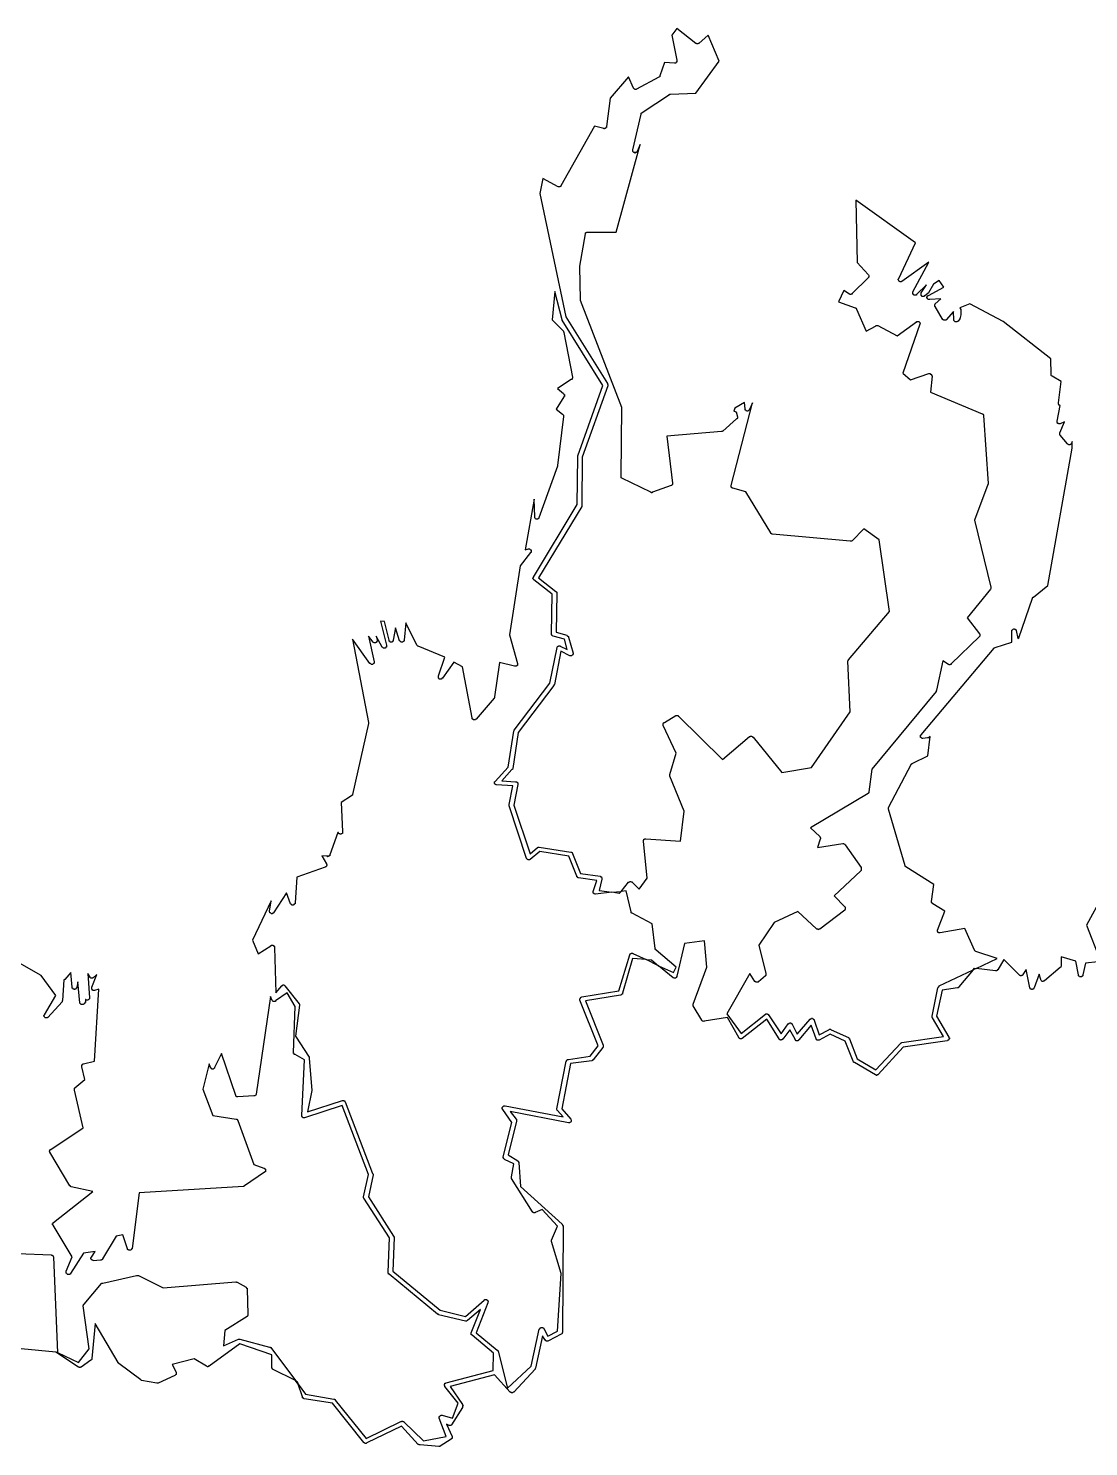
# Model space of a CAD drawing. Header units: metres. Extents: x 12 to 388, y 12 to 220.
# Drawn here: x 291.42 to 314.64, y 106.43 to 137.49 of the extents above; entities that cross this region are included whole.
import ezdxf

# ---------------------------------------------------------------- set-up
doc = ezdxf.new("R2010")
doc.units = ezdxf.units.M

msp = doc.modelspace()

# ---------------------------------------------------------------- linework, layer by layer
for points in [[(304.64, 118.79), (304.8, 118.64), (304.97, 118.88), (304.89, 119.69), (304.89, 119.7), (304.89, 119.71), (304.9, 119.72), (304.9, 119.73), (304.91, 119.73), (304.91, 119.74), (304.92, 119.74), (304.93, 119.74), (304.94, 119.74), (305.7, 119.69), (305.78, 120.35), (305.47, 121.11), (305.47, 121.12), (305.47, 121.13), (305.47, 121.14), (305.47, 121.15), (305.61, 121.62), (305.32, 122.22), (305.32, 122.23), (305.32, 122.24), (305.32, 122.25), (305.32, 122.26), (305.32, 122.27), (305.33, 122.27), (305.33, 122.28), (305.34, 122.28), (305.34, 122.29), (305.35, 122.29), (305.6, 122.44), (305.61, 122.44), (305.62, 122.44), (305.63, 122.44), (305.64, 122.44), (305.65, 122.44), (305.65, 122.43), (305.66, 122.43), (306.62, 121.48), (307.21, 121.98), (307.22, 121.98), (307.23, 121.98), (307.23, 121.99), (307.24, 121.99), (307.25, 121.99), (307.26, 121.99), (307.27, 121.98), (307.28, 121.98), (307.28, 121.97), (307.29, 121.97), (307.92, 121.19), (308.57, 121.3), (309.42, 122.52), (309.37, 123.63), (309.37, 123.64), (309.38, 123.65), (309.38, 123.66), (310.28, 124.72), (310.05, 126.29), (309.72, 126.53), (309.46, 126.27), (309.45, 126.26), (309.44, 126.26), (309.43, 126.26), (309.42, 126.26), (307.72, 126.41), (307.71, 126.41), (307.7, 126.42), (307.69, 126.42), (307.69, 126.43), (307.68, 126.43), (307.68, 126.44), (307.13, 127.34), (306.85, 127.42), (306.84, 127.42), (306.83, 127.42), (306.83, 127.43), (306.82, 127.43), (306.82, 127.44), (306.82, 127.45), (306.81, 127.45), (306.81, 127.46), (306.81, 127.47), (306.81, 127.48), (307.28, 129.29), (307.21, 129.14), (307.21, 129.13), (307.2, 129.13), (307.2, 129.12), (307.19, 129.12), (307.18, 129.11), (307.17, 129.11), (307.16, 129.11), (307.15, 129.11), (307.14, 129.12), (307.13, 129.12), (307.13, 129.13), (307.12, 129.13), (307.12, 129.14), (307.12, 129.15), (307.12, 129.16), (307.1, 129.3), (306.89, 129.17), (306.87, 129.11), (306.9, 129.1), (306.91, 129.09), (306.92, 129.09), (306.92, 129.08), (306.93, 129.08), (306.93, 129.07), (306.93, 129.06), (306.95, 128.98), (306.95, 128.97), (306.95, 128.96), (306.95, 128.95), (306.94, 128.95), (306.94, 128.94), (306.93, 128.94), (306.63, 128.67), (306.62, 128.67), (306.62, 128.66), (306.61, 128.66), (306.6, 128.66), (305.4, 128.56), (305.53, 127.53), (305.53, 127.52), (305.53, 127.51), (305.53, 127.5), (305.52, 127.49), (305.51, 127.48), (305.5, 127.48), (305.09, 127.33), (305.08, 127.33), (305.08, 127.32), (305.07, 127.32), (305.06, 127.32), (305.06, 127.33), (305.05, 127.33), (304.42, 127.64), (304.41, 127.64), (304.41, 127.65), (304.4, 127.65), (304.4, 127.66), (304.4, 127.67), (304.4, 127.68), (304.42, 129.19), (303.51, 131.53), (303.51, 131.54), (303.51, 131.55), (303.5, 132.27), (303.5, 132.28), (303.62, 132.99), (303.62, 133), (303.62, 133.01), (303.63, 133.01), (303.63, 133.02), (303.64, 133.02), (303.65, 133.03), (303.66, 133.03), (303.67, 133.03), (304.29, 133.03), (304.82, 134.95), (304.75, 134.79), (304.74, 134.78), (304.74, 134.77), (304.73, 134.77), (304.72, 134.77), (304.71, 134.77), (304.71, 134.76), (304.7, 134.76), (304.7, 134.77), (304.69, 134.77), (304.68, 134.77), (304.67, 134.78), (304.66, 134.79), (304.66, 134.8), (304.66, 134.81), (304.66, 134.82), (304.66, 134.83), (304.84, 135.61), (304.84, 135.62), (304.84, 135.63), (304.85, 135.63), (304.85, 135.64), (304.86, 135.64), (304.86, 135.65), (305.46, 136.04), (305.46, 136.05), (305.47, 136.05), (305.48, 136.05), (306.04, 136.07), (306.55, 136.77), (306.31, 137.34), (306.1, 137.16), (306.09, 137.16), (306.09, 137.15), (306.08, 137.15), (306.07, 137.15), (306.06, 137.15), (306.05, 137.16), (306.04, 137.16), (305.62, 137.49), (305.51, 137.34), (305.62, 136.79), (305.62, 136.78), (305.62, 136.77), (305.62, 136.76), (305.62, 136.75), (305.61, 136.75), (305.61, 136.74), (305.6, 136.74), (305.6, 136.73), (305.59, 136.73), (305.58, 136.73), (305.57, 136.73), (305.35, 136.74), (305.25, 136.45), (305.25, 136.44), (305.25, 136.43), (305.24, 136.43), (305.23, 136.42), (304.74, 136.16), (304.73, 136.15), (304.72, 136.15), (304.71, 136.15), (304.7, 136.16), (304.69, 136.16), (304.68, 136.17), (304.68, 136.18), (304.67, 136.18), (304.56, 136.43), (304.16, 135.96), (304.08, 135.34), (304.08, 135.33), (304.08, 135.32), (304.07, 135.32), (304.07, 135.31), (304.06, 135.31), (304.06, 135.3), (304.05, 135.3), (304.04, 135.3), (304.04, 135.29), (304.03, 135.29), (304.02, 135.29), (304.02, 135.3), (303.82, 135.35), (303.08, 134.04), (303.08, 134.03), (303.07, 134.03), (303.06, 134.02), (303.05, 134.02), (303.04, 134.02), (303.03, 134.02), (303.02, 134.02), (302.69, 134.2), (302.62, 133.87), (303.19, 131.17), (304.1, 129.71), (304.1, 129.7), (304.11, 129.69), (304.11, 129.68), (304.11, 129.67), (304.11, 129.66), (303.55, 128.1), (303.54, 127.04), (303.54, 127.03), (303.54, 127.02), (302.59, 125.46), (302.97, 125.16), (302.98, 125.16), (302.98, 125.15), (302.99, 125.14), (302.99, 125.13), (302.99, 125.12), (302.98, 124.27), (303.21, 124.2), (303.22, 124.19), (303.23, 124.19), (303.23, 124.18), (303.24, 124.18), (303.24, 124.17), (303.25, 124.17), (303.25, 124.16), (303.35, 123.81), (303.35, 123.8), (303.35, 123.79), (303.35, 123.78), (303.34, 123.78), (303.34, 123.77), (303.34, 123.76), (303.33, 123.76), (303.32, 123.75), (303.31, 123.75), (303.3, 123.75), (303.29, 123.75), (303.28, 123.75), (303.08, 123.85), (302.94, 123.12), (302.93, 123.11), (302.93, 123.1), (302.15, 122.07), (302.03, 121.28), (302.02, 121.27), (302.02, 121.26), (302.01, 121.26), (301.79, 121.01), (302.09, 120.99), (302.1, 120.99), (302.11, 120.99), (302.12, 120.99), (302.12, 120.98), (302.13, 120.98), (302.13, 120.97), (302.14, 120.96), (302.14, 120.95), (302.14, 120.94), (302.14, 120.93), (302.05, 120.48), (302.41, 119.41), (302.57, 119.55), (302.58, 119.55), (302.58, 119.56), (302.59, 119.56), (302.6, 119.56), (302.61, 119.56), (303.3, 119.45), (303.31, 119.45), (303.32, 119.45), (303.32, 119.44), (303.33, 119.44), (303.33, 119.43), (303.34, 119.43), (303.34, 119.42), (303.51, 118.98), (303.94, 118.92), (303.95, 118.92), (303.95, 118.91), (303.96, 118.91), (303.97, 118.91), (303.97, 118.9), (303.98, 118.89), (303.98, 118.88), (303.98, 118.87), (303.98, 118.86), (303.92, 118.61), (304.2, 118.57), (304.4, 118.59), (304.56, 118.79), (304.57, 118.79), (304.58, 118.8), (304.59, 118.8), (304.59, 118.81), (304.6, 118.81), (304.61, 118.81), (304.62, 118.8), (304.63, 118.8), (304.64, 118.8), (304.64, 118.79)], [(311.34, 117.69), (311.34, 117.7), (311.34, 117.71), (311.33, 117.71), (311.33, 117.72), (311.33, 117.73), (311.33, 117.74), (311.49, 118.16), (311.23, 118.32), (311.22, 118.32), (311.22, 118.33), (311.21, 118.33), (311.21, 118.34), (311.2, 118.35), (311.2, 118.36), (311.2, 118.37), (311.25, 118.74), (310.64, 119.13), (310.63, 119.13), (310.63, 119.14), (310.62, 119.14), (310.62, 119.15), (310.26, 120.39), (310.26, 120.4), (310.26, 120.41), (310.26, 120.42), (310.26, 120.43), (310.76, 121.38), (310.77, 121.38), (310.77, 121.39), (310.78, 121.39), (310.79, 121.4), (311.12, 121.56), (311.17, 121.98), (311.13, 121.95), (311.12, 121.95), (311.11, 121.95), (311.01, 121.94), (311, 121.94), (310.99, 121.94), (310.98, 121.95), (310.97, 121.95), (310.97, 121.96), (310.96, 121.96), (310.96, 121.97), (310.96, 121.98), (310.96, 121.99), (310.96, 122), (310.96, 122.01), (310.97, 122.01), (310.97, 122.02), (312.57, 123.92), (312.58, 123.93), (312.59, 123.93), (312.96, 124.05), (312.96, 124.28), (312.96, 124.29), (312.96, 124.3), (312.96, 124.31), (312.97, 124.32), (312.98, 124.33), (312.99, 124.33), (313, 124.34), (313.01, 124.34), (313.02, 124.33), (313.03, 124.33), (313.04, 124.33), (313.04, 124.32), (313.05, 124.32), (313.05, 124.31), (313.05, 124.3), (313.09, 124.13), (313.11, 124.14), (313.41, 125.01), (313.41, 125.02), (313.42, 125.02), (313.42, 125.03), (313.43, 125.03), (313.75, 125.29), (314.28, 128.3), (314.28, 128.44), (314.27, 128.41), (314.27, 128.4), (314.26, 128.4), (314.26, 128.39), (314.25, 128.39), (314.25, 128.38), (314.24, 128.38), (314.23, 128.37), (314.22, 128.37), (314.21, 128.37), (314.2, 128.37), (314.2, 128.38), (314.19, 128.38), (314.18, 128.39), (314.02, 128.58), (314.02, 128.59), (314.01, 128.59), (314.01, 128.6), (314.01, 128.61), (314.01, 128.62), (314.01, 128.63), (314.11, 128.87), (314.02, 128.83), (314.01, 128.83), (314, 128.83), (313.99, 128.83), (313.98, 128.83), (313.98, 128.84), (313.97, 128.84), (313.96, 128.84), (313.96, 128.85), (313.96, 128.86), (313.95, 128.86), (313.95, 128.87), (313.95, 128.88), (313.95, 128.89), (314.02, 129.23), (314.01, 129.23), (314, 129.24), (313.99, 129.24), (313.99, 129.25), (313.98, 129.26), (313.98, 129.27), (313.98, 129.28), (313.98, 129.29), (314.04, 129.76), (313.84, 129.87), (313.83, 129.88), (313.82, 129.89), (313.82, 129.9), (313.82, 129.91), (313.81, 130.25), (312.77, 131.07), (312.04, 131.46), (311.82, 131.37), (311.83, 131.36), (311.83, 131.35), (311.84, 131.35), (311.84, 131.34), (311.84, 131.33), (311.84, 131.23), (311.84, 131.22), (311.83, 131.16), (311.83, 131.15), (311.83, 131.14), (311.82, 131.14), (311.82, 131.13), (311.78, 131.08), (311.77, 131.07), (311.76, 131.07), (311.76, 131.06), (311.75, 131.06), (311.74, 131.06), (311.73, 131.06), (311.72, 131.06), (311.71, 131.07), (311.7, 131.08), (311.69, 131.09), (311.69, 131.1), (311.69, 131.11), (311.68, 131.29), (311.52, 131.11), (311.51, 131.1), (311.5, 131.1), (311.49, 131.1), (311.48, 131.1), (311.47, 131.1), (311.46, 131.1), (311.46, 131.11), (311.45, 131.11), (311.45, 131.12), (311.44, 131.12), (311.28, 131.4), (311.27, 131.4), (311.27, 131.41), (311.27, 131.42), (311.27, 131.43), (311.27, 131.44), (311.28, 131.45), (311.28, 131.46), (311.4, 131.57), (311.16, 131.55), (311.15, 131.55), (311.14, 131.55), (311.13, 131.55), (311.12, 131.56), (311.11, 131.57), (311.11, 131.58), (311.1, 131.58), (311.1, 131.59), (311.1, 131.6), (311.1, 131.61), (311.11, 131.62), (311.11, 131.63), (311.12, 131.63), (311.12, 131.64), (311.13, 131.64), (311.47, 131.82), (311.37, 131.97), (311.24, 131.89), (311.13, 131.7), (311.13, 131.69), (311.12, 131.69), (311.12, 131.68), (311.05, 131.63), (311.04, 131.63), (311.04, 131.62), (311.03, 131.62), (311.02, 131.62), (311.01, 131.62), (311, 131.62), (310.99, 131.62), (310.99, 131.63), (310.98, 131.63), (310.98, 131.64), (310.97, 131.64), (310.97, 131.65), (310.97, 131.66), (310.97, 131.67), (310.97, 131.68), (310.97, 131.69), (310.97, 131.7), (311.09, 131.87), (310.87, 131.66), (310.87, 131.65), (310.86, 131.65), (310.85, 131.65), (310.84, 131.65), (310.83, 131.65), (310.82, 131.65), (310.81, 131.65), (310.81, 131.66), (310.8, 131.66), (310.8, 131.67), (310.79, 131.67), (310.79, 131.68), (310.79, 131.69), (310.79, 131.7), (310.79, 131.71), (310.79, 131.72), (311.14, 132.37), (310.55, 131.95), (310.54, 131.95), (310.54, 131.94), (310.53, 131.94), (310.52, 131.94), (310.51, 131.94), (310.5, 131.95), (310.49, 131.95), (310.49, 131.96), (310.48, 131.96), (310.48, 131.97), (310.47, 131.98), (310.47, 131.99), (310.47, 132), (310.48, 132.01), (310.85, 132.79), (309.54, 133.73), (309.57, 132.36), (309.81, 132.1), (309.82, 132.09), (309.83, 132.08), (309.83, 132.07), (309.83, 132.06), (309.83, 132.05), (309.82, 132.04), (309.82, 132.03), (309.81, 132.03), (309.46, 131.68), (309.46, 131.67), (309.45, 131.67), (309.44, 131.67), (309.44, 131.66), (309.43, 131.66), (309.42, 131.66), (309.41, 131.66), (309.41, 131.67), (309.4, 131.67), (309.28, 131.75), (309.16, 131.5), (309.53, 131.37), (309.54, 131.37), (309.54, 131.36), (309.55, 131.36), (309.56, 131.35), (309.56, 131.34), (309.77, 130.86), (309.97, 130.97), (309.98, 130.98), (309.99, 130.98), (310, 130.98), (310.01, 130.98), (310.02, 130.98), (310.45, 130.76), (310.87, 131.06), (310.87, 131.07), (310.88, 131.07), (310.89, 131.07), (310.9, 131.07), (310.91, 131.07), (310.92, 131.07), (310.93, 131.06), (310.94, 131.05), (310.94, 131.04), (310.95, 131.03), (310.95, 131.02), (310.94, 131.01), (310.57, 129.94), (310.74, 129.79), (311.14, 129.93), (311.15, 129.93), (311.16, 129.93), (311.17, 129.93), (311.17, 129.92), (311.18, 129.92), (311.19, 129.92), (311.19, 129.91), (311.2, 129.91), (311.2, 129.9), (311.2, 129.89), (311.21, 129.88), (311.21, 129.87), (311.18, 129.52), (312.31, 129.05), (312.32, 129.05), (312.32, 129.04), (312.33, 129.04), (312.33, 129.03), (312.34, 129.03), (312.34, 129.02), (312.34, 129.01), (312.44, 127.52), (312.44, 127.51), (312.43, 127.5), (312.14, 126.72), (312.5, 125.25), (312.5, 125.24), (312.5, 125.23), (312.5, 125.22), (312.49, 125.21), (311.98, 124.58), (312.25, 124.23), (312.26, 124.22), (312.26, 124.21), (312.26, 124.2), (312.26, 124.19), (312.26, 124.18), (312.25, 124.18), (312.25, 124.17), (311.63, 123.57), (311.63, 123.56), (311.62, 123.56), (311.61, 123.56), (311.61, 123.55), (311.6, 123.55), (311.59, 123.55), (311.58, 123.55), (311.58, 123.56), (311.57, 123.56), (311.45, 123.64), (311.31, 123), (311.31, 122.99), (311.3, 122.99), (311.3, 122.98), (311.3, 122.97), (309.89, 121.27), (309.83, 120.77), (309.83, 120.76), (309.83, 120.75), (309.82, 120.75), (309.82, 120.74), (309.81, 120.74), (309.81, 120.73), (308.55, 119.98), (308.75, 119.79), (308.75, 119.78), (308.76, 119.78), (308.76, 119.77), (308.76, 119.76), (308.77, 119.76), (308.77, 119.75), (308.77, 119.74), (308.76, 119.74), (308.76, 119.73), (308.7, 119.55), (309.26, 119.64), (309.27, 119.64), (309.28, 119.63), (309.29, 119.63), (309.3, 119.62), (309.31, 119.61), (309.66, 119.11), (309.66, 119.1), (309.66, 119.09), (309.66, 119.08), (309.66, 119.07), (309.66, 119.06), (309.66, 119.05), (309.65, 119.05), (309.65, 119.04), (309.07, 118.49), (309.3, 118.25), (309.31, 118.25), (309.31, 118.24), (309.31, 118.23), (309.31, 118.22), (309.31, 118.21), (309.31, 118.2), (309.31, 118.19), (309.3, 118.19), (309.3, 118.18), (308.75, 117.76), (308.74, 117.76), (308.73, 117.76), (308.72, 117.75), (308.71, 117.76), (308.7, 117.76), (308.69, 117.76), (308.68, 117.77), (308.27, 118.15), (307.75, 117.91), (307.42, 117.41), (307.57, 116.79), (307.57, 116.78), (307.57, 116.77), (307.57, 116.76), (307.57, 116.75), (307.56, 116.75), (307.56, 116.74), (307.41, 116.61), (307.4, 116.6), (307.39, 116.6), (307.38, 116.6), (307.37, 116.6), (307.36, 116.6), (307.35, 116.6), (307.35, 116.61), (307.34, 116.61), (307.34, 116.62), (307.33, 116.62), (307.22, 116.79), (306.72, 115.91), (307.03, 115.48), (307.56, 115.9), (307.57, 115.91), (307.58, 115.91), (307.59, 115.91), (307.6, 115.91), (307.61, 115.91), (307.61, 115.9), (307.62, 115.9), (307.62, 115.89), (307.63, 115.89), (307.91, 115.47), (308.06, 115.69), (308.07, 115.69), (308.07, 115.7), (308.08, 115.7), (308.09, 115.71), (308.1, 115.71), (308.11, 115.71), (308.12, 115.71), (308.12, 115.7), (308.13, 115.7), (308.14, 115.7), (308.14, 115.69), (308.15, 115.69), (308.15, 115.68), (308.26, 115.46), (308.54, 115.79), (308.55, 115.79), (308.55, 115.8), (308.56, 115.8), (308.57, 115.81), (308.58, 115.81), (308.59, 115.81), (308.6, 115.8), (308.61, 115.8), (308.61, 115.79), (308.62, 115.79), (308.62, 115.78), (308.63, 115.78), (308.63, 115.77), (308.74, 115.45), (308.95, 115.56), (308.96, 115.57), (308.97, 115.57), (308.98, 115.57), (308.99, 115.57), (309, 115.56), (309.38, 115.39), (309.38, 115.38), (309.39, 115.38), (309.39, 115.37), (309.4, 115.37), (309.4, 115.36), (309.57, 114.92), (309.98, 114.68), (310.52, 115.26), (310.53, 115.27), (310.54, 115.27), (310.54, 115.28), (310.55, 115.28), (311.46, 115.41), (311.22, 115.82), (311.22, 115.83), (311.21, 115.83), (311.21, 115.84), (311.21, 115.85), (311.21, 115.86), (311.34, 116.48), (311.35, 116.49), (311.35, 116.5), (311.36, 116.5), (311.36, 116.51), (311.37, 116.51), (311.37, 116.52), (312.11, 116.87), (312.14, 116.91), (312.18, 116.9), (312.64, 117.12), (312.17, 117.27), (312.16, 117.28), (312.15, 117.29), (312.14, 117.3), (311.93, 117.78), (311.39, 117.68), (311.38, 117.68), (311.37, 117.68), (311.36, 117.68), (311.35, 117.69), (311.34, 117.69)], [(304.64, 118.11), (304.63, 118.11), (304.63, 118.12), (304.62, 118.12), (304.62, 118.13), (304.62, 118.14), (304.51, 118.6), (304.4, 118.59), (304.36, 118.54), (304.2, 118.57), (303.84, 118.53), (303.83, 118.53), (303.82, 118.53), (303.81, 118.54), (303.8, 118.54), (303.8, 118.55), (303.79, 118.56), (303.79, 118.57), (303.79, 118.58), (303.79, 118.59), (303.87, 118.83), (303.47, 118.89), (303.46, 118.89), (303.45, 118.89), (303.45, 118.9), (303.44, 118.9), (303.44, 118.91), (303.43, 118.91), (303.43, 118.92), (303.26, 119.36), (302.62, 119.46), (302.41, 119.29), (302.4, 119.29), (302.4, 119.28), (302.39, 119.28), (302.38, 119.28), (302.37, 119.28), (302.36, 119.28), (302.36, 119.29), (302.35, 119.29), (302.34, 119.3), (302.34, 119.31), (302.33, 119.31), (301.95, 120.46), (301.95, 120.47), (301.95, 120.48), (301.95, 120.49), (302.03, 120.9), (301.67, 120.92), (301.66, 120.92), (301.66, 120.93), (301.65, 120.93), (301.64, 120.93), (301.64, 120.94), (301.63, 120.95), (301.63, 120.96), (301.63, 120.97), (301.63, 120.98), (301.63, 120.99), (301.64, 121), (301.93, 121.31), (302.05, 122.1), (302.06, 122.11), (302.06, 122.12), (302.84, 123.15), (303, 123.93), (303, 123.94), (303.01, 123.95), (303.02, 123.96), (303.03, 123.96), (303.03, 123.97), (303.04, 123.97), (303.05, 123.97), (303.06, 123.97), (303.07, 123.97), (303.07, 123.96), (303.22, 123.89), (303.16, 124.11), (302.91, 124.18), (302.9, 124.19), (302.89, 124.19), (302.89, 124.2), (302.88, 124.21), (302.88, 124.22), (302.88, 124.23), (302.89, 125.1), (302.49, 125.41), (302.48, 125.42), (302.48, 125.43), (302.47, 125.44), (302.47, 125.45), (302.47, 125.46), (302.48, 125.46), (302.48, 125.47), (303.44, 127.06), (303.45, 128.11), (303.45, 128.12), (303.45, 128.13), (304, 129.67), (303.11, 131.1), (303.11, 131.11), (302.95, 131.73), (302.89, 131.11), (303.14, 130.86), (303.14, 130.85), (303.14, 130.84), (303.15, 130.84), (303.15, 130.83), (303.34, 129.85), (303.34, 129.84), (303.34, 129.83), (303.33, 129.82), (303.33, 129.81), (303.32, 129.8), (303.31, 129.8), (303.01, 129.6), (303.14, 129.49), (303.15, 129.48), (303.15, 129.47), (303.16, 129.47), (303.16, 129.46), (303.16, 129.45), (303.16, 129.44), (303.16, 129.43), (303.15, 129.43), (303.15, 129.42), (302.98, 129.15), (303.12, 129.04), (303.13, 129.03), (303.14, 129.02), (303.14, 129.01), (303.14, 129), (303.14, 128.99), (303.01, 127.92), (303.01, 127.91), (303.01, 127.9), (302.6, 126.77), (302.6, 126.76), (302.59, 126.76), (302.59, 126.75), (302.58, 126.75), (302.57, 126.74), (302.56, 126.74), (302.55, 126.74), (302.54, 126.74), (302.53, 126.75), (302.52, 126.76), (302.51, 126.77), (302.51, 126.78), (302.51, 126.79), (302.5, 127.18), (302.3, 126.07), (302.37, 126.09), (302.38, 126.09), (302.39, 126.09), (302.4, 126.09), (302.41, 126.08), (302.42, 126.08), (302.42, 126.07), (302.43, 126.07), (302.43, 126.06), (302.43, 126.05), (302.43, 126.04), (302.43, 126.03), (302.43, 126.02), (302.43, 126.01), (302.42, 126.01), (302.19, 125.72), (301.96, 124.21), (302.13, 123.58), (302.13, 123.57), (302.13, 123.56), (302.13, 123.55), (302.13, 123.54), (302.12, 123.54), (302.12, 123.53), (302.11, 123.53), (302.11, 123.52), (302.1, 123.52), (302.09, 123.52), (302.08, 123.52), (302.07, 123.52), (301.74, 123.6), (301.63, 122.85), (301.63, 122.84), (301.63, 122.83), (301.62, 122.82), (301.23, 122.36), (301.22, 122.36), (301.21, 122.35), (301.2, 122.35), (301.19, 122.35), (301.18, 122.35), (301.17, 122.35), (301.16, 122.35), (301.16, 122.36), (301.15, 122.36), (301.15, 122.37), (301.14, 122.37), (301.14, 122.38), (301.14, 122.39), (300.93, 123.51), (300.74, 123.61), (300.49, 123.26), (300.48, 123.26), (300.48, 123.25), (300.47, 123.25), (300.47, 123.24), (300.46, 123.24), (300.45, 123.24), (300.44, 123.24), (300.43, 123.24), (300.42, 123.24), (300.42, 123.25), (300.41, 123.25), (300.41, 123.26), (300.4, 123.26), (300.4, 123.27), (300.4, 123.28), (300.4, 123.29), (300.4, 123.3), (300.4, 123.31), (300.54, 123.72), (299.96, 123.96), (299.95, 123.96), (299.94, 123.97), (299.93, 123.98), (299.69, 124.47), (299.65, 124.09), (299.65, 124.08), (299.64, 124.07), (299.64, 124.06), (299.63, 124.06), (299.62, 124.05), (299.61, 124.05), (299.6, 124.05), (299.59, 124.05), (299.58, 124.05), (299.57, 124.06), (299.56, 124.07), (299.55, 124.08), (299.46, 124.36), (299.41, 124.09), (299.41, 124.08), (299.41, 124.07), (299.4, 124.07), (299.4, 124.06), (299.39, 124.06), (299.39, 124.05), (299.38, 124.05), (299.37, 124.05), (299.36, 124.05), (299.35, 124.05), (299.34, 124.05), (299.34, 124.06), (299.33, 124.06), (299.33, 124.07), (299.32, 124.07), (299.32, 124.08), (299.32, 124.09), (299.22, 124.5), (299.13, 124.51), (299.26, 123.98), (299.26, 123.97), (299.26, 123.96), (299.26, 123.95), (299.26, 123.94), (299.25, 123.94), (299.25, 123.93), (299.24, 123.93), (299.24, 123.92), (299.23, 123.92), (299.22, 123.92), (299.21, 123.92), (299.2, 123.92), (299.19, 123.92), (299.18, 123.93), (299.17, 123.94), (299.04, 124.18), (299.06, 124.09), (299.06, 124.08), (299.06, 124.07), (299.05, 124.07), (299.05, 124.06), (299.05, 124.05), (299.04, 124.05), (299.04, 124.04), (299.03, 124.04), (299.03, 124.03), (299.02, 124.03), (299.01, 124.03), (299, 124.03), (298.99, 124.03), (298.98, 124.04), (298.97, 124.04), (298.97, 124.05), (298.87, 124.18), (298.99, 123.62), (298.99, 123.61), (298.99, 123.6), (298.99, 123.59), (298.98, 123.58), (298.98, 123.57), (298.97, 123.57), (298.96, 123.56), (298.95, 123.56), (298.94, 123.56), (298.93, 123.56), (298.92, 123.57), (298.91, 123.57), (298.91, 123.58), (298.9, 123.58), (298.52, 124.11), (298.87, 122.29), (298.87, 122.28), (298.87, 122.27), (298.52, 120.71), (298.52, 120.7), (298.51, 120.7), (298.51, 120.69), (298.5, 120.69), (298.5, 120.68), (298.27, 120.54), (298.3, 119.9), (298.3, 119.89), (298.3, 119.88), (298.3, 119.87), (298.3, 119.86), (298.29, 119.86), (298.28, 119.85), (298.27, 119.85), (298.27, 119.84), (298.26, 119.84), (298.25, 119.84), (298.24, 119.84), (298.24, 119.85), (298.23, 119.85), (298.22, 119.85), (298.22, 119.86), (298.21, 119.86), (298.21, 119.87), (298.21, 119.88), (298.2, 119.88), (298.02, 119.39), (298.02, 119.38), (298.02, 119.37), (298.01, 119.37), (298.01, 119.36), (298, 119.36), (297.99, 119.36), (297.98, 119.36), (297.98, 119.35), (297.97, 119.35), (297.97, 119.36), (297.85, 119.37), (297.95, 119.19), (297.95, 119.18), (297.96, 119.18), (297.96, 119.17), (297.96, 119.16), (297.95, 119.16), (297.95, 119.15), (297.95, 119.14), (297.94, 119.13), (297.93, 119.13), (297.93, 119.12), (297.92, 119.12), (297.3, 118.9), (297.26, 118.34), (297.26, 118.33), (297.26, 118.32), (297.25, 118.32), (297.25, 118.31), (297.24, 118.3), (297.23, 118.3), (297.23, 118.29), (297.22, 118.29), (297.21, 118.29), (297.2, 118.29), (297.19, 118.29), (297.19, 118.3), (297.18, 118.3), (297.17, 118.31), (297.16, 118.32), (297.07, 118.56), (296.79, 118.12), (296.78, 118.11), (296.77, 118.11), (296.77, 118.1), (296.76, 118.1), (296.75, 118.1), (296.74, 118.1), (296.73, 118.11), (296.72, 118.11), (296.72, 118.12), (296.71, 118.12), (296.71, 118.13), (296.7, 118.14), (296.7, 118.15), (296.7, 118.16), (296.74, 118.38), (296.33, 117.52), (296.45, 117.22), (296.73, 117.4), (296.74, 117.4), (296.74, 117.41), (296.75, 117.41), (296.76, 117.41), (296.77, 117.41), (296.78, 117.41), (296.78, 117.4), (296.79, 117.4), (296.8, 117.4), (296.8, 117.39), (296.8, 117.38), (296.81, 117.38), (296.81, 117.37), (296.81, 117.36), (296.84, 116.37), (296.97, 116.52), (296.97, 116.53), (296.98, 116.53), (296.99, 116.53), (296.99, 116.54), (297, 116.54), (297.01, 116.54), (297.02, 116.54), (297.03, 116.53), (297.04, 116.53), (297.04, 116.52), (297.35, 116.13), (297.36, 116.12), (297.36, 116.11), (297.36, 116.1), (297.27, 115.42), (297.57, 114.96), (297.57, 114.95), (297.57, 114.94), (297.57, 114.93), (297.63, 114.24), (297.63, 114.23), (297.53, 113.76), (298.3, 114.01), (298.31, 114.01), (298.32, 114.01), (298.33, 114.01), (298.33, 114), (298.34, 114), (298.35, 114), (298.35, 113.99), (298.36, 113.98), (298.96, 112.41), (298.97, 112.4), (298.97, 112.39), (298.97, 112.38), (298.87, 111.9), (299.42, 111.04), (299.42, 111.03), (299.43, 111.03), (299.43, 111.02), (299.43, 111.01), (299.4, 110.27), (300.44, 109.42), (300.99, 109.28), (301.4, 109.64), (301.41, 109.64), (301.41, 109.65), (301.42, 109.65), (301.43, 109.65), (301.44, 109.65), (301.45, 109.65), (301.46, 109.65), (301.46, 109.64), (301.47, 109.64), (301.48, 109.63), (301.48, 109.62), (301.48, 109.61), (301.49, 109.61), (301.49, 109.6), (301.48, 109.59), (301.48, 109.58), (301.23, 108.92), (301.69, 108.54), (301.7, 108.54), (301.7, 108.53), (301.7, 108.52), (301.71, 108.52), (301.91, 107.71), (302.43, 108.19), (302.61, 109), (302.62, 109.01), (302.62, 109.02), (302.63, 109.02), (302.63, 109.03), (302.64, 109.03), (302.64, 109.04), (302.65, 109.04), (302.66, 109.04), (302.67, 109.04), (302.68, 109.04), (302.69, 109.03), (302.7, 109.03), (302.7, 109.02), (302.71, 109.02), (302.8, 108.85), (303.01, 108.96), (303.09, 110.22), (302.88, 110.92), (302.88, 110.93), (302.88, 110.94), (302.88, 110.95), (303.01, 111.26), (302.67, 111.62), (302.52, 111.56), (302.52, 111.55), (302.51, 111.55), (302.5, 111.55), (302.49, 111.55), (302.48, 111.56), (302.47, 111.56), (302.47, 111.57), (302.46, 111.57), (302, 112.3), (302, 112.31), (302, 112.32), (302, 112.33), (302, 112.34), (302.05, 112.62), (301.85, 112.72), (301.84, 112.73), (301.83, 112.73), (301.83, 112.74), (301.83, 112.75), (301.82, 112.75), (301.82, 112.76), (301.82, 112.77), (301.82, 112.78), (302.01, 113.53), (301.81, 113.81), (301.81, 113.82), (301.8, 113.82), (301.8, 113.83), (301.8, 113.84), (301.8, 113.85), (301.8, 113.86), (301.81, 113.87), (301.81, 113.88), (301.82, 113.88), (301.83, 113.89), (301.84, 113.89), (301.85, 113.89), (301.86, 113.89), (303.13, 113.65), (303.01, 113.79), (303, 113.79), (303, 113.8), (302.99, 113.81), (302.99, 113.82), (302.99, 113.83), (303.2, 114.87), (303.2, 114.88), (303.21, 114.88), (303.21, 114.89), (303.22, 114.9), (303.23, 114.91), (303.24, 114.91), (303.25, 114.91), (303.72, 114.98), (303.9, 115.21), (303.5, 116.21), (303.5, 116.22), (303.5, 116.23), (303.5, 116.24), (303.51, 116.25), (303.51, 116.26), (303.52, 116.26), (303.52, 116.27), (303.53, 116.27), (303.54, 116.28), (304.35, 116.41), (304.59, 117.2), (304.59, 117.21), (304.6, 117.21), (304.6, 117.22), (304.61, 117.22), (304.61, 117.23), (304.62, 117.23), (304.63, 117.24), (304.64, 117.24), (304.65, 117.24), (304.66, 117.24), (304.66, 117.23), (304.95, 117.1), (305.07, 117.09), (305.22, 116.96), (305.55, 116.81), (305.61, 116.93), (305.17, 117.3), (305.17, 117.31), (305.16, 117.31), (305.16, 117.32), (305.15, 117.32), (305.15, 117.33), (305.15, 117.34), (305.08, 117.88), (304.64, 118.11)]]:
    msp.add_lwpolyline(points, close=True)
for points in [[(314.94, 118.48), (314.59, 117.85), (314.88, 117.12)], [(314.84, 117.05), (314.57, 117.02), (314.51, 116.76), (314.51, 116.75), (314.51, 116.74), (314.5, 116.73), (314.49, 116.73), (314.49, 116.72), (314.48, 116.72), (314.47, 116.72), (314.46, 116.72), (314.45, 116.72), (314.44, 116.72), (314.43, 116.73), (314.42, 116.74), (314.42, 116.75), (314.42, 116.76), (314.36, 117.06), (314.04, 117.16), (314.04, 116.96), (314.04, 116.95), (314.03, 116.94), (314.03, 116.93), (314.02, 116.92), (313.67, 116.63), (313.66, 116.63), (313.65, 116.62), (313.64, 116.62), (313.63, 116.62), (313.62, 116.62), (313.61, 116.63), (313.6, 116.64), (313.59, 116.65), (313.59, 116.66), (313.56, 116.78), (313.45, 116.48), (313.44, 116.47), (313.44, 116.46), (313.43, 116.46), (313.43, 116.45), (313.42, 116.45), (313.41, 116.45), (313.4, 116.44), (313.39, 116.44), (313.39, 116.45), (313.38, 116.45), (313.37, 116.45), (313.37, 116.46), (313.36, 116.46), (313.36, 116.47), (313.35, 116.47), (313.35, 116.48), (313.27, 116.88), (313.2, 116.77), (313.2, 116.76), (313.19, 116.76), (313.19, 116.75), (313.18, 116.75), (313.17, 116.75), (313.17, 116.74), (313.16, 116.74), (313.15, 116.74), (313.14, 116.75), (313.13, 116.75), (313.12, 116.76), (312.78, 117.1), (312.65, 116.87), (312.64, 116.87), (312.64, 116.86), (312.63, 116.86), (312.63, 116.85), (312.62, 116.85), (312.61, 116.85), (312.6, 116.85), (312.18, 116.9), (312.11, 116.87), (311.8, 116.5), (311.8, 116.49), (311.79, 116.49), (311.79, 116.48), (311.78, 116.48), (311.77, 116.48), (311.43, 116.43), (311.31, 115.86), (311.58, 115.4), (311.58, 115.39), (311.58, 115.38), (311.59, 115.38), (311.59, 115.37), (311.59, 115.36), (311.58, 115.36), (311.58, 115.35), (311.58, 115.34), (311.57, 115.34), (311.57, 115.33), (311.56, 115.33), (311.55, 115.32), (311.54, 115.32), (310.58, 115.18), (310.03, 114.58), (310.02, 114.57), (310.01, 114.57), (310, 114.57), (310, 114.56), (309.99, 114.56), (309.98, 114.57), (309.97, 114.57), (309.51, 114.84), (309.5, 114.84), (309.5, 114.85), (309.49, 114.85), (309.49, 114.86), (309.48, 114.87), (309.31, 115.31), (308.98, 115.46), (308.74, 115.33), (308.73, 115.33), (308.72, 115.33), (308.71, 115.33), (308.7, 115.33), (308.69, 115.33), (308.69, 115.34), (308.68, 115.34), (308.68, 115.35), (308.67, 115.35), (308.67, 115.36), (308.56, 115.66), (308.29, 115.34), (308.29, 115.33), (308.28, 115.33), (308.28, 115.32), (308.27, 115.32), (308.26, 115.32), (308.25, 115.32), (308.24, 115.32), (308.23, 115.32), (308.23, 115.33), (308.22, 115.33), (308.21, 115.34), (308.21, 115.35), (308.1, 115.56), (307.94, 115.35), (307.93, 115.35), (307.93, 115.34), (307.92, 115.34), (307.91, 115.34), (307.91, 115.33), (307.9, 115.33), (307.89, 115.33), (307.89, 115.34), (307.88, 115.34), (307.87, 115.34), (307.87, 115.35), (307.86, 115.35), (307.86, 115.36), (307.59, 115.79), (307.05, 115.37), (307.04, 115.36), (307.03, 115.36), (307.02, 115.36), (307.01, 115.36), (307, 115.36), (307, 115.37), (306.99, 115.37), (306.98, 115.38), (306.98, 115.39), (306.73, 115.83), (306.22, 115.75), (306.21, 115.74), (306.2, 115.75), (306.19, 115.75), (306.18, 115.75), (306.17, 115.76), (306.17, 115.77), (305.98, 116.08), (305.98, 116.09), (305.98, 116.1), (305.98, 116.11), (305.98, 116.12), (306.28, 116.93), (306.23, 117.51), (305.79, 117.45), (305.62, 116.73), (305.62, 116.72), (305.62, 116.71), (305.61, 116.71), (305.61, 116.7), (305.6, 116.7), (305.59, 116.69), (305.58, 116.69), (305.57, 116.69), (305.56, 116.69), (305.55, 116.7), (305.54, 116.7), (305.22, 116.96), (304.95, 117.1), (304.65, 117.12), (304.43, 116.36), (304.43, 116.35), (304.43, 116.34), (304.42, 116.34), (304.42, 116.33), (304.41, 116.33), (304.4, 116.32), (304.39, 116.32), (303.62, 116.19), (304.01, 115.22), (304.01, 115.21), (304.01, 115.2), (304.01, 115.19), (304.01, 115.18), (304, 115.17), (303.79, 114.9), (303.78, 114.89), (303.77, 114.89), (303.77, 114.88), (303.76, 114.88), (303.29, 114.82), (303.1, 113.83), (303.3, 113.6), (303.31, 113.59), (303.31, 113.58), (303.31, 113.57), (303.31, 113.56), (303.31, 113.55), (303.3, 113.55), (303.3, 113.54), (303.29, 113.53), (303.28, 113.53), (303.27, 113.52), (303.26, 113.52), (303.25, 113.52), (301.97, 113.77), (302.1, 113.6), (302.11, 113.6), (302.11, 113.59), (302.11, 113.58), (302.11, 113.57), (302.11, 113.56), (301.93, 112.82), (302.14, 112.69), (302.14, 112.68), (302.15, 112.68), (302.15, 112.67), (302.16, 112.67), (302.16, 112.66), (302.16, 112.65), (302.2, 112.13), (303.11, 111.3), (303.11, 111.29), (303.12, 111.29), (303.12, 111.28), (303.12, 111.27), (303.13, 111.27), (303.13, 111.26), (303.12, 108.93), (303.11, 108.93), (303.11, 108.92), (303.11, 108.91), (303.1, 108.9), (303.09, 108.89), (302.81, 108.75), (302.8, 108.74), (302.79, 108.74), (302.78, 108.74), (302.77, 108.74), (302.76, 108.74), (302.76, 108.75), (302.75, 108.75), (302.75, 108.76), (302.74, 108.76), (302.68, 108.86), (302.53, 108.15), (302.52, 108.14), (302.52, 108.13), (302.05, 107.62), (302.04, 107.62), (302.03, 107.61), (302.02, 107.61), (302.01, 107.61), (302, 107.61), (301.99, 107.61), (301.99, 107.62), (301.98, 107.62), (301.97, 107.62), (301.63, 108), (300.66, 107.75), (300.93, 107.35), (300.93, 107.34), (300.93, 107.33), (300.94, 107.33), (300.94, 107.32), (300.93, 107.31), (300.93, 107.3), (300.93, 107.29), (300.69, 106.91), (300.69, 106.9), (300.68, 106.9), (300.67, 106.89), (300.66, 106.89), (300.65, 106.89), (300.64, 106.89), (300.63, 106.89), (300.62, 106.89), (300.62, 106.9), (300.58, 106.92), (300.7, 106.65), (300.7, 106.64), (300.7, 106.63), (300.7, 106.62), (300.7, 106.61), (300.69, 106.61), (300.69, 106.6), (300.68, 106.6), (300.68, 106.59), (300.44, 106.44), (300.43, 106.43), (300.42, 106.43), (300.41, 106.43), (300, 106.47), (299.99, 106.47), (299.98, 106.47), (299.97, 106.48), (299.96, 106.48), (299.59, 106.88), (298.83, 106.51), (298.82, 106.5), (298.81, 106.5), (298.8, 106.5), (298.79, 106.5), (298.78, 106.51), (298.77, 106.51), (298.77, 106.52), (298.08, 107.38), (297.46, 107.48), (297.45, 107.48), (297.45, 107.49), (297.44, 107.49), (297.43, 107.49), (297.43, 107.5), (297.42, 107.5), (297.42, 107.51), (297.42, 107.52), (297.33, 107.8), (297.27, 107.88), (296.77, 108.13), (296.77, 108.14), (296.76, 108.14), (296.76, 108.15), (296.75, 108.15), (296.75, 108.16), (296.75, 108.17), (296.75, 108.18), (296.75, 108.44), (296.05, 108.68), (295.38, 108.19), (295.37, 108.19), (295.36, 108.19), (295.36, 108.18), (295.35, 108.18), (295.34, 108.18), (295.33, 108.19), (295.32, 108.19), (295.05, 108.35), (294.57, 108.23), (294.66, 108.06), (294.66, 108.05), (294.66, 108.04), (294.66, 108.03), (294.66, 108.02), (294.66, 108.01), (294.65, 108.01), (294.65, 108), (294.64, 108), (294.63, 107.99), (294.26, 107.82), (294.25, 107.82), (294.24, 107.82), (294.23, 107.82), (293.9, 107.88), (293.89, 107.88), (293.88, 107.89), (293.4, 108.25), (293.4, 108.26), (293.39, 108.26), (293.39, 108.27), (292.88, 109.13), (292.81, 108.36), (292.81, 108.35), (292.81, 108.34), (292.8, 108.33), (292.79, 108.32), (292.58, 108.17), (292.57, 108.17), (292.56, 108.17), (292.56, 108.16), (292.55, 108.16), (292.54, 108.16), (292.53, 108.17), (292.52, 108.17), (292.02, 108.5), (291.26, 108.57)], [(291.18, 110.66), (291.92, 110.63), (291.93, 110.63), (291.93, 110.62), (291.94, 110.62), (291.95, 110.62), (291.95, 110.61), (291.96, 110.61), (291.96, 110.6), (291.97, 110.59), (291.97, 110.58), (292.06, 108.49), (292.52, 108.27), (292.75, 108.57), (292.62, 109.51), (292.62, 109.52), (292.63, 109.53), (292.63, 109.54), (292.64, 109.55), (293.02, 110), (293.03, 110.01), (293.04, 110.01), (293.05, 110.01), (293.79, 110.18), (293.8, 110.18), (293.81, 110.18), (293.82, 110.18), (293.83, 110.18), (294.37, 109.91), (295.96, 110.04), (295.97, 110.04), (295.98, 110.04), (295.98, 110.03), (295.99, 110.03), (296.19, 109.92), (296.19, 109.91), (296.2, 109.91), (296.2, 109.9), (296.21, 109.9), (296.21, 109.89), (296.21, 109.88), (296.23, 109.33), (296.23, 109.32), (296.23, 109.31), (296.23, 109.3), (296.22, 109.3), (296.22, 109.29), (296.21, 109.28), (295.72, 108.97), (295.69, 108.64), (296.02, 108.78), (296.03, 108.78), (296.04, 108.78), (296.05, 108.78), (296.7, 108.61), (296.71, 108.61), (296.72, 108.61), (296.72, 108.6), (296.73, 108.6), (297.27, 107.88), (297.31, 107.86), (297.33, 107.8), (297.49, 107.58), (298.11, 107.47), (298.12, 107.47), (298.13, 107.47), (298.13, 107.46), (298.14, 107.46), (298.14, 107.45), (298.82, 106.61), (299.58, 106.98), (299.59, 106.98), (299.59, 106.99), (299.6, 106.99), (299.6, 106.99), (299.61, 106.99), (299.62, 106.99), (299.62, 106.98), (299.63, 106.98), (299.64, 106.98), (299.64, 106.97), (300.07, 106.56), (300.57, 106.65), (300.42, 107.05), (300.42, 107.06), (300.42, 107.07), (300.42, 107.08), (300.42, 107.09), (300.43, 107.09), (300.43, 107.1), (300.44, 107.11), (300.45, 107.11), (300.45, 107.12), (300.46, 107.12), (300.47, 107.12), (300.48, 107.12), (300.71, 107.05), (300.83, 107.38), (300.54, 107.75), (300.54, 107.76), (300.53, 107.77), (300.53, 107.78), (300.53, 107.79), (300.53, 107.8), (300.54, 107.8), (300.54, 107.81), (300.54, 107.82), (300.55, 107.82), (300.56, 107.82), (300.56, 107.83), (300.57, 107.83), (301.6, 108.1), (301.61, 108.48), (301.14, 108.87), (301.13, 108.87), (301.13, 108.88), (301.12, 108.88), (301.12, 108.89), (301.12, 108.9), (301.12, 108.91), (301.12, 108.92), (301.32, 109.43), (301.04, 109.19), (301.03, 109.19), (301.02, 109.18), (301.01, 109.18), (301, 109.18), (300.99, 109.18), (300.4, 109.32), (300.4, 109.33), (300.39, 109.33), (300.38, 109.33), (299.32, 110.21), (299.31, 110.21), (299.31, 110.22), (299.31, 110.23), (299.3, 110.23), (299.3, 110.24), (299.3, 110.25), (299.33, 111), (298.77, 111.87), (298.77, 111.88), (298.76, 111.88), (298.76, 111.89), (298.76, 111.9), (298.87, 112.39), (298.29, 113.9), (297.47, 113.63), (297.46, 113.63), (297.45, 113.63), (297.44, 113.63), (297.43, 113.64), (297.42, 113.64), (297.42, 113.65), (297.41, 113.66), (297.41, 113.67), (297.41, 113.68), (297.47, 114.9), (297.26, 115.02), (297.25, 115.02), (297.24, 115.02), (297.24, 115.03), (297.24, 115.04), (297.23, 115.04), (297.23, 115.05), (297.23, 115.06), (297.26, 116.07), (297.09, 116.37), (296.83, 116.19), (296.83, 116.18), (296.82, 116.18), (296.81, 116.18), (296.8, 116.18), (296.79, 116.18), (296.78, 116.18), (296.77, 116.19), (296.76, 116.2), (296.72, 116.29), (296.41, 114.15), (296.41, 114.14), (296.4, 114.13), (296.39, 114.12), (296.38, 114.11), (296.37, 114.11), (296.36, 114.11), (296.01, 114.09), (296, 114.09), (295.99, 114.09), (295.98, 114.09), (295.98, 114.1), (295.97, 114.1), (295.97, 114.11), (295.96, 114.11), (295.96, 114.12), (295.65, 115.04), (295.5, 114.73), (295.5, 114.72), (295.49, 114.72), (295.49, 114.71), (295.48, 114.71), (295.47, 114.7), (295.46, 114.7), (295.45, 114.7), (295.44, 114.7), (295.44, 114.71), (295.43, 114.71), (295.42, 114.71), (295.42, 114.72), (295.41, 114.72), (295.41, 114.73), (295.38, 114.81), (295.24, 114.26), (295.46, 113.68), (295.97, 113.6), (295.98, 113.6), (295.99, 113.6), (295.99, 113.59), (296, 113.59), (296, 113.58), (296.01, 113.58), (296.01, 113.57), (296.36, 112.61), (296.58, 112.53), (296.59, 112.53), (296.59, 112.52), (296.6, 112.52), (296.6, 112.51), (296.61, 112.51), (296.61, 112.5), (296.61, 112.49), (296.61, 112.48), (296.61, 112.47), (296.61, 112.46), (296.61, 112.45), (296.6, 112.45), (296.6, 112.44), (296.59, 112.44), (296.15, 112.14), (296.14, 112.14), (296.14, 112.13), (296.13, 112.13), (293.85, 111.99), (293.69, 110.77), (293.69, 110.76), (293.68, 110.76), (293.68, 110.75), (293.67, 110.74), (293.66, 110.73), (293.65, 110.73), (293.64, 110.73), (293.63, 110.73), (293.62, 110.73), (293.61, 110.73), (293.61, 110.74), (293.6, 110.74), (293.6, 110.75), (293.59, 110.75), (293.59, 110.76), (293.49, 111.07), (293.34, 111.04), (293.04, 110.54), (293.04, 110.53), (293.03, 110.52), (293.02, 110.52), (293.02, 110.51), (293.01, 110.51), (293, 110.51), (292.84, 110.5), (292.83, 110.51), (292.82, 110.51), (292.81, 110.52), (292.8, 110.52), (292.8, 110.53), (292.79, 110.54), (292.79, 110.55), (292.79, 110.56), (292.79, 110.57), (292.8, 110.57), (292.8, 110.58), (292.88, 110.7), (292.63, 110.67), (292.34, 110.22), (292.34, 110.21), (292.33, 110.21), (292.32, 110.2), (292.31, 110.2), (292.3, 110.2), (292.29, 110.2), (292.28, 110.2), (292.27, 110.21), (292.26, 110.22), (292.25, 110.23), (292.25, 110.24), (292.25, 110.25), (292.25, 110.26), (292.25, 110.27), (292.38, 110.59), (291.96, 111.28), (291.96, 111.29), (291.95, 111.29), (291.95, 111.3), (291.95, 111.31), (291.95, 111.32), (291.96, 111.32), (291.96, 111.33), (291.96, 111.34), (291.97, 111.34), (292.83, 112.02), (292.36, 112.12), (292.35, 112.12), (292.35, 112.13), (292.34, 112.13), (292.34, 112.14), (292.33, 112.14), (291.89, 112.88), (291.89, 112.89), (291.88, 112.89), (291.88, 112.9), (291.88, 112.91), (291.89, 112.91), (291.89, 112.92), (291.89, 112.93), (291.9, 112.93), (291.9, 112.94), (291.91, 112.94), (292.62, 113.41), (292.43, 114.24), (292.43, 114.25), (292.43, 114.26), (292.43, 114.27), (292.43, 114.28), (292.44, 114.28), (292.44, 114.29), (292.66, 114.47), (292.59, 114.75), (292.59, 114.76), (292.59, 114.77), (292.59, 114.78), (292.59, 114.79), (292.6, 114.79), (292.6, 114.8), (292.61, 114.8), (292.61, 114.81), (292.62, 114.81), (292.63, 114.81), (292.87, 114.87), (292.96, 116.45), (292.87, 116.42), (292.86, 116.42), (292.85, 116.42), (292.84, 116.42), (292.83, 116.43), (292.82, 116.43), (292.82, 116.44), (292.81, 116.45), (292.81, 116.46), (292.81, 116.47), (292.81, 116.48), (292.81, 116.49), (292.92, 116.77), (292.84, 116.7), (292.83, 116.7), (292.83, 116.69), (292.82, 116.69), (292.81, 116.69), (292.8, 116.69), (292.79, 116.69), (292.78, 116.7), (292.77, 116.7), (292.77, 116.71), (292.72, 116.79), (292.76, 116.26), (292.76, 116.25), (292.76, 116.24), (292.75, 116.24), (292.75, 116.23), (292.74, 116.22), (292.73, 116.21), (292.72, 116.21), (292.71, 116.21), (292.7, 116.21), (292.69, 116.21), (292.68, 116.22), (292.67, 116.22), (292.67, 116.19), (292.67, 116.18), (292.67, 116.17), (292.67, 116.16), (292.66, 116.16), (292.66, 116.15), (292.64, 116.13), (292.63, 116.12), (292.62, 116.11), (292.61, 116.11), (292.6, 116.11), (292.59, 116.11), (292.58, 116.11), (292.57, 116.12), (292.56, 116.13), (292.55, 116.14), (292.55, 116.15), (292.5, 116.61), (292.48, 116.49), (292.48, 116.48), (292.47, 116.47), (292.47, 116.46), (292.46, 116.46), (292.46, 116.45), (292.45, 116.45), (292.44, 116.45), (292.43, 116.44), (292.42, 116.44), (292.42, 116.45), (292.41, 116.45), (292.4, 116.45), (292.4, 116.46), (292.39, 116.46), (292.39, 116.47), (292.38, 116.47), (292.38, 116.48), (292.38, 116.49), (292.35, 116.81), (292.22, 116.66), (292.21, 116.66), (292.21, 116.65), (292.2, 116.65), (292.17, 116.2), (292.16, 116.19), (292.16, 116.18), (292.16, 116.17), (291.85, 115.83), (291.84, 115.83), (291.84, 115.82), (291.83, 115.82), (291.82, 115.82), (291.81, 115.82), (291.8, 115.82), (291.79, 115.82), (291.78, 115.83), (291.77, 115.84), (291.77, 115.85), (291.76, 115.86), (291.76, 115.87), (291.77, 115.88), (291.77, 115.89), (292.02, 116.31), (291.7, 116.75), (290.76, 117.28)]]:
    msp.add_lwpolyline(points)

doc.saveas('drawing.dxf')
